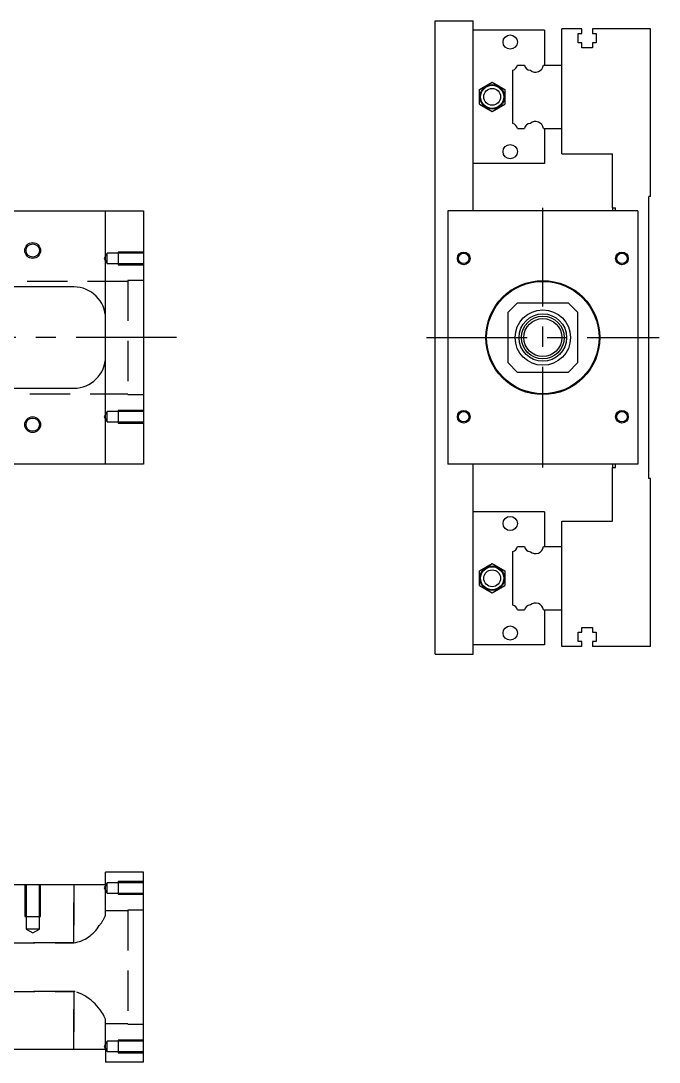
# Model space of a CAD drawing. Extents: x -20 to 561, y -278 to 102.
# Drawn here: x 359.2 to 560.9, y -228.8 to 100 of the extents above; entities that cross this region are included whole.
import ezdxf

# ---------------------------------------------------------------- set-up
doc = ezdxf.new("R2010")
doc.units = 0
doc.linetypes.add('CENTER', pattern=[50.8, 31.75, -6.35, 6.35, -6.35])
doc.linetypes.add('DASHED', pattern=[19.05, 12.7, -6.35])
doc.layers.get('0').update_dxf_attribs({"linetype": 'CONTINUOUS'})
doc.layers.add('CENTER', color=1, linetype='CENTER')

msp = doc.modelspace()

# ---------------------------------------------------------------- linework, layer by layer
at = {"color": 7, "linetype": 'CONTINUOUS'}
for p, q in [((490.13, -100), (490.13, 100)), ((490.13, 100), (502.13, 100)), ((502.13, 40), (502.13, 100)), ((524.63, 97), (502.13, 97)), ((524.63, 97), (524.63, 86)), ((530.13, 86), (530.13, 97.5)), ((536.43, 97.5), (530.13, 97.5)), ((535.28, 96), (536.43, 96)), ((535.28, 93), (535.28, 96)), ((536.43, 96), (536.43, 97.5)), ((539.83, 97.5), (539.83, 96)), ((558.13, 97.5), (539.83, 97.5)), ((539.83, 96), (540.98, 96)), ((540.98, 96), (540.98, 93)), ((558.13, 44.5), (558.13, 97.5)), ((536.43, 93), (535.28, 93)), ((536.43, 91.5), (536.43, 93)), ((539.83, 93), (539.83, 91.5)), ((540.98, 93), (539.83, 93)), ((539.83, 91.5), (536.43, 91.5)), ((516.169608, 86), (518.290392, 86)), ((524.311934, 86), (530.13, 86)), ((530.13, 66), (530.13, 86)), ((530.13, 66), (530.13, 86)), ((514.63, 67.539608), (514.63, 84.460392)), ((504.130002, 78.309401), (508.130002, 80.618802)), ((508.130002, 80.618802), (512.130002, 78.309401)), ((504.130002, 73.690599), (504.130002, 78.309401)), ((512.130002, 78.309401), (512.130002, 73.690599)), ((504.130002, 73.690599), (508.130002, 71.381198)), ((508.130002, 71.381198), (512.130002, 73.690599)), ((516.169608, 66), (518.290392, 66)), ((524.311934, 66), (530.13, 66)), ((524.63, 66), (524.63, 55)), ((530.13, 58), (530.13, 66)), ((530.13, 58), (546.13, 58)), ((546.13, 41), (546.13, 58)), ((524.63, 55), (502.13, 55)), ((557.63, -44.5), (557.63, 44.5)), ((558.13, 44.5), (557.63, 44.5)), ((350, 40), (386, 40)), ((386, -40), (386, 40)), ((386, 40), (398, 40)), ((398, 40), (398, -40)), ((494.13, 40), (494.13, -40)), ((554.13, 40), (494.13, 40)), ((546.13, 41), (547.13, 41)), ((546.13, 41), (546.13, 40)), ((547.13, 40), (547.13, 41)), ((554.13, 40), (554.13, -40)), ((376, 16), (351, 16)), ((516.13, 11), (513.13, 8)), ((516.13, 11), (532.13, 11)), ((535.13, 8), (532.13, 11)), ((513.13, -8), (513.13, 8)), ((535.13, 8), (535.13, -8)), ((513.13, -8), (516.13, -11)), ((532.13, -11), (535.13, -8)), ((532.13, -11), (516.13, -11)), ((351, -16), (376, -16)), ((386, -40), (350, -40)), ((398, -40), (386, -40)), ((554.13, -40), (494.13, -40)), ((502.13, -100), (502.13, -40)), ((546.13, -40), (546.13, -41)), ((546.13, -41), (547.13, -41)), ((546.13, -58), (546.13, -41)), ((547.13, -41), (547.13, -40)), ((558.13, -44.5), (557.63, -44.5)), ((558.13, -97.5), (558.13, -44.5)), ((524.63, -55), (502.13, -55)), ((524.63, -55), (524.63, -66)), ((530.13, -66), (530.13, -58)), ((530.13, -58), (546.13, -58)), ((514.63, -84.460392), (514.63, -67.539608)), ((516.169608, -66), (518.290392, -66)), ((524.311934, -66), (530.13, -66)), ((530.13, -86), (530.13, -66)), ((530.13, -86), (530.13, -66)), ((504.130002, -73.690599), (508.130002, -71.381198)), ((508.130002, -71.381198), (512.130002, -73.690599)), ((504.130002, -78.309401), (504.130002, -73.690599)), ((512.130002, -73.690599), (512.130002, -78.309401)), ((504.130002, -78.309401), (508.130002, -80.618802)), ((508.130002, -80.618802), (512.130002, -78.309401)), ((516.169608, -86), (518.290392, -86)), ((524.311934, -86), (530.13, -86)), ((524.63, -86), (524.63, -97)), ((530.13, -97.5), (530.13, -86)), ((536.43, -91.5), (539.83, -91.5)), ((536.43, -93), (536.43, -91.5)), ((539.83, -91.5), (539.83, -93)), ((535.28, -93), (536.43, -93)), ((535.28, -96), (535.28, -93)), ((539.83, -93), (540.98, -93)), ((540.98, -93), (540.98, -96)), ((524.63, -97), (502.13, -97)), ((536.43, -97.5), (530.13, -97.5)), ((536.43, -96), (535.28, -96)), ((536.43, -97.5), (536.43, -96)), ((539.83, -96), (539.83, -97.5)), ((540.98, -96), (539.83, -96)), ((558.13, -97.5), (539.83, -97.5)), ((490.13, -100), (502.13, -100)), ((386, -172.77), (386, -168.77)), ((398, -168.77), (386, -168.77)), ((398, -228.77), (398, -168.77)), ((386, -172.77), (350, -172.77)), ((386, -224.77), (350, -224.77)), ((386, -224.77), (386, -228.77)), ((398, -228.77), (386, -228.77))]:
    msp.add_line(p, q, dxfattribs=at)
at = {"color": 3, "linetype": 'DASHED'}
for p, q in [((386.5, 26.65), (385.547372, 25)), ((386.5, 23.35), (386.5, 26.65)), ((390, 26.65), (386.5, 26.65)), ((390, 26.999994), (390, 23.000006)), ((398, 26.999994), (390, 26.999994)), ((398, 26.65), (390, 26.65)), ((385.547372, 25), (386.5, 23.35)), ((386.5, 23.35), (390, 23.35)), ((390, 23.35), (398, 23.35)), ((390, 23.000006), (398, 23.000006)), ((393, 17.75), (324, 17.75)), ((393, 18), (393, -18)), ((398, 18), (393, 18)), ((324, -17.75), (393, -17.75)), ((393, -18), (398, -18)), ((390, -23.000006), (390, -26.999994)), ((398, -23.000006), (390, -23.000006)), ((386.5, -23.35), (385.547372, -25)), ((385.547372, -25), (386.5, -26.65)), ((386.5, -26.65), (386.5, -23.35)), ((390, -23.35), (386.5, -23.35)), ((398, -23.35), (390, -23.35)), ((386.5, -26.65), (390, -26.65)), ((390, -26.65), (398, -26.65)), ((390, -26.999994), (398, -26.999994)), ((360.500006, -172.77), (360.500006, -182.77)), ((360.9, -172.77), (360.9, -182.77)), ((365.1, -182.77), (365.1, -172.77)), ((365.499994, -182.77), (365.499994, -172.77)), ((376, -172.77), (376, -191.084786)), ((376, -191.084786), (376, -172.77)), ((386.5, -172.12), (385.547372, -173.77)), ((385.547372, -173.77), (386.5, -175.42)), ((386, -182.064836), (386, -172.77)), ((386.5, -175.42), (386.5, -172.12)), ((390, -172.12), (386.5, -172.12)), ((390, -171.770006), (390, -175.769994)), ((398, -171.770006), (390, -171.770006)), ((398, -172.12), (390, -172.12)), ((386.5, -175.42), (390, -175.42)), ((390, -175.42), (398, -175.42)), ((390, -175.769994), (398, -175.769994)), ((393, -180.77), (393, -216.77)), ((398, -180.77), (393, -180.77)), ((360.500006, -182.77), (365.499994, -182.77)), ((360.9, -182.77), (360.9, -186.77)), ((365.1, -186.77), (365.1, -182.77)), ((385.88061, -182.701352), (385.97186, -182.353354)), ((385.97186, -182.353354), (386, -182.064836)), ((393, -181.02), (386, -181.02)), ((365.1, -186.77), (360.9, -186.77)), ((360.9, -186.77), (363, -187.982436)), ((363, -187.982436), (365.1, -186.77)), ((376, -191.084786), (351, -191.084786)), ((351, -191.084786), (376, -191.084786)), ((351, -206.455214), (376, -206.455214)), ((376, -206.455214), (351, -206.455214)), ((376, -206.455214), (376, -224.77)), ((376, -224.77), (376, -206.455214)), ((376.383512, -206.470578), (376, -206.455214)), ((386, -215.475164), (385.96376, -215.145044)), ((386, -224.77), (386, -215.475164)), ((386, -216.52), (393, -216.52)), ((393, -216.77), (398, -216.77)), ((386.5, -222.12), (385.547372, -223.77)), ((386.5, -225.42), (386.5, -222.12)), ((390, -222.12), (386.5, -222.12)), ((390, -221.770006), (390, -225.769994)), ((398, -221.770006), (390, -221.770006)), ((398, -222.12), (390, -222.12)), ((385.547372, -223.77), (386.5, -225.42)), ((386.5, -225.42), (390, -225.42)), ((390, -225.42), (398, -225.42)), ((390, -225.769994), (398, -225.769994))]:
    msp.add_line(p, q, dxfattribs=at)
at = {"color": 7, "linetype": 'CONTINUOUS'}
for centre, radius in [((513.830002, 93.300001), 2.25), ((508.130002, 76), 3.875), ((508.130002, 76), 3.643013), ((508.130002, 76), 2.65), ((513.830002, 58.699999), 2.25), ((363, 27.5), 2.1), ((499.13, 25), 1.65), ((549.13, 25), 1.65), ((524.13, 0), 18), ((524.13, 0), 17.75), ((524.13, 0), 8.75), ((524.13, 0), 7.5), ((524.13, 0), 6.75), ((524.13, 0), 6), ((363, -27.5), 2.1), ((499.13, -25), 1.65), ((549.13, -25), 1.65), ((513.830002, -58.699999), 2.25), ((508.130002, -76), 3.875), ((508.130002, -76), 3.643013), ((508.130002, -76), 2.65), ((513.830002, -93.300001), 2.25)]:
    msp.add_circle(centre, radius, dxfattribs=at)
at = {"color": 3, "linetype": 'CONTINUOUS'}
for centre, radius in [((363, 27.5), 2.5), ((499.13, 25), 2), ((549.13, 25), 2), ((499.13, -25), 2), ((549.13, -25), 2), ((363, -27.5), 2.5)]:
    msp.add_circle(centre, radius, dxfattribs=at)
at = {"color": 7, "linetype": 'CONTINUOUS'}
for centre, radius, start, end in [((514.13, 86.5), 2.1, 283.774147, 346.225853), ((520.33, 86.5), 2.1, 193.774147, 266.465409), ((521.83, 86.3), 2.5, 229.323534, 353.107897), ((514.13, 65.5), 2.1, 13.774147, 76.225853), ((520.33, 65.5), 2.1, 93.534591, 166.225853), ((521.83, 65.7), 2.5, 6.892103, 130.676466), ((376, 6), 10, 0, 90), ((376, -6), 10, 270, 0), ((514.13, -65.5), 2.1, 283.774147, 346.225853), ((520.33, -65.5), 2.1, 193.774147, 266.465409), ((521.83, -65.7), 2.5, 229.323534, 353.107897), ((514.13, -86.5), 2.1, 13.774147, 76.225853), ((520.33, -86.5), 2.1, 93.534591, 166.225853), ((521.83, -86.3), 2.5, 6.892103, 130.676466)]:
    msp.add_arc(centre, radius, start, end, dxfattribs=at)
at = {"color": 3, "linetype": 'DASHED'}
for centre, radius, start, end in [((376.069588, -178.605924), 10.631495, 318.58195956, 337.34281196), ((374.143494, -179.681852), 11.553074, 279.24716167, 328.95924249), ((371.593646, -221.388138), 15.667687, 23.48252767, 72.19873987)]:
    msp.add_arc(centre, radius, start, end, dxfattribs=at)
at = {"layer": 'CENTER', "color": 1, "linetype": 'CENTER'}
for p, q in [((524.13, -41), (524.13, 41)), ((408.445, 0), (-20, 0)), ((487.38, 0), (560.88, 0))]:
    msp.add_line(p, q, dxfattribs=at)

doc.saveas('drawing.dxf')
